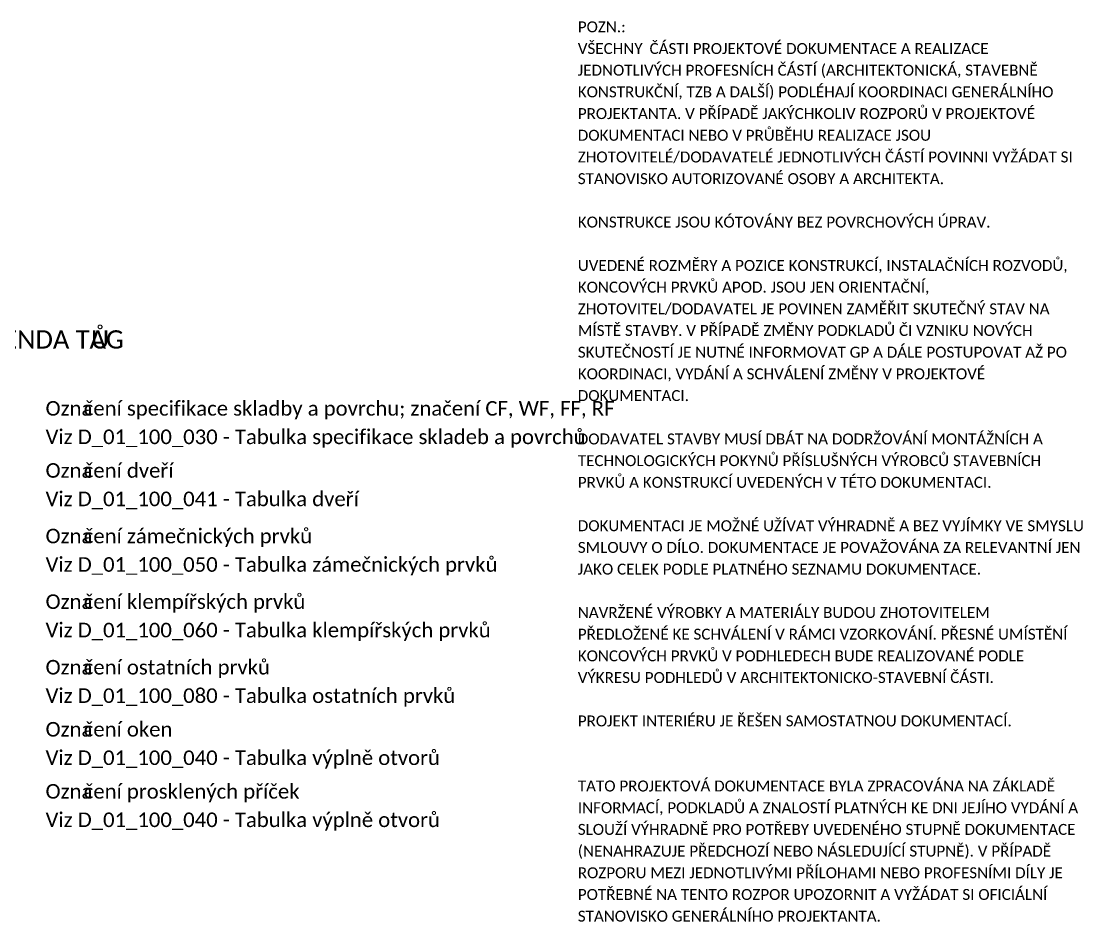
# Model space of a CAD drawing. Extents: x -47641 to 202, y -7675 to 12965.
# Drawn here: x -13056 to -5768, y -1655 to 4524 of the extents above; entities that cross this region are included whole.
import ezdxf

# ---------------------------------------------------------------- set-up
doc = ezdxf.new("R2010")
doc.units = 0
doc.layers.add('G-____-____-TEXT', color=9, linetype='CONTINUOUS', lineweight=5)
doc.styles.add('Calibri', font='Calibri')
doc.styles.add('Calibri_5', font='Calibri_5')
doc.styles.add('Calibri_6', font='Calibri_6')

msp = doc.modelspace()

# ---------------------------------------------------------------- texts
at = {"layer": 'G-____-____-TEXT', "color": 7, "lineweight": 9, "attachment_point": 1}
for s, insert, char_height, width, style in [('POZN.: ', (-9234.66143, 4523.23469), 75, 291.6666667, 'Calibri_6'), ('VŠECHNY ', (-9234.66143, 4374.40656), 75, 775, 'Calibri_6'), ('ČÁSTI PROJEKTOVÉ DOKUMENTACE A REALIZACE ', (-8741.87498, 4374.40656), 75, 2816.6666508, 'Calibri_6'), ('JEDNOTLIVÝCH PROFESNÍCH ČÁSTÍ (ARCHITEKTONICKÁ, STAVEBNĚ ', (-9234.66143, 4225.57844), 75, 4045.8332773, 'Calibri_6'), ('KONSTRUKČNÍ, TZB A DALŠÍ) PODLÉHAJÍ KOORDINACI GENERÁLNÍHO ', (-9234.66143, 4076.75031), 75, 4158.3333091, 'Calibri_6'), ('PROJEKTANTA. V\xa0PŘÍPADĚ JAKÝCHKOLIV ROZPORŮ V\xa0PROJEKTOVÉ ', (-9234.66143, 3927.92219), 75, 4425, 'Calibri_6'), ('DOKUMENTACI NEBO V\xa0PRŮBĚHU REALIZACE JSOU ', (-9234.66143, 3779.09406), 75, 3191.6666508, 'Calibri_6'), ('ZHOTOVITELÉ/DODAVATELÉ JEDNOTLIVÝCH ČÁSTÍ POVINNI VYŽÁDAT SI ', (-9234.66143, 3630.26594), 75, 4364.5833015, 'Calibri_6'), ('STANOVISKO AUTORIZOVANÉ OSOBY A ARCHITEKTA.', (-9234.66143, 3481.43781), 75, 2683.3332856, 'Calibri_6'), ('KONSTRUKCE JSOU KÓTOVÁNY BEZ POVRCHOVÝCH ÚPRAV. ', (-9234.66143, 3183.78156), 75, 3022.9166349, 'Calibri_6'), ('UVEDENÉ ROZMĚRY A POZICE KONSTRUKCÍ, INSTALAČNÍCH ROZVODŮ, ', (-9234.66143, 2886.12531), 75, 4562.4999682, 'Calibri_6'), ('KONCOVÝCH PRVKŮ APOD. JSOU JEN ORIENTAČNÍ, ', (-9234.66143, 2737.29719), 75, 3218.7499841, 'Calibri_6'), ('ZHOTOVITEL/DODAVATEL JE POVINEN ZAMĚŘIT SKUTEČNÝ STAV NA ', (-9234.66143, 2588.46906), 75, 4529.1666349, 'Calibri_6'), ('Ů', (-12577.17596, 2403.38358), 125, 625, 'Calibri_5'), ('MÍSTĚ STAVBY. V PŘÍPADĚ ZMĚNY PODKLADŮ ČI VZNIKU NOVÝCH ', (-9234.66143, 2439.64094), 75, 5466.6666349, 'Calibri_6'), ('LEGENDA TAG', (-13479.40512, 2403.38358), 125, 1149.3055556, 'Calibri_5'), ('SKUTEČNOSTÍ JE NUTNÉ INFORMOVAT GP A DÁLE POSTUPOVAT AŽ PO ', (-9234.66143, 2290.81281), 75, 4356.2499523, 'Calibri_6'), ('KOORDINACI, VYDÁNÍ A SCHVÁLENÍ ZMĚNY V PROJEKTOVÉ ', (-9234.66143, 2141.98469), 75, 3366.6666508, 'Calibri_6'), ('DOKUMENTACI. ', (-9234.66143, 1993.15656), 75, 691.6666667, 'Calibri_6'), ('Ozna', (-12888.94698, 1917.78453), 100, 288.8888889, 'Calibri'), ('čení specifikace skladby a povrchu; značení CF, WF, FF, RF', (-12627.00948, 1917.78453), 100, 5083.4095277, 'Calibri'), ('Viz D_01_100_030 - Tabulka specifikace skladeb a povrchů', (-12888.94698, 1722.65432), 100, 4794.5206388, 'Calibri'), ('DODAVATEL STAVBY MUSÍ DBÁT NA DODRŽOVÁNÍ MONTÁŽNÍCH A ', (-9234.66143, 1695.50031), 75, 4135.4166349, 'Calibri_6'), ('TECHNOLOGICKÝCH POKYNŮ PŘÍSLUŠNÝCH VÝROBCŮ STAVEBNÍCH ', (-9234.66143, 1546.67219), 75, 4683.3333015, 'Calibri_6'), ('Ozna', (-12888.94698, 1491.89996), 100, 288.8888889, 'Calibri'), ('čení dveří', (-12627.00948, 1491.89996), 100, 1619.4444444, 'Calibri'), ('PRVKŮ A KONSTRUKCÍ UVEDENÝCH V TÉTO DOKUMENTACI.', (-9234.66143, 1397.84406), 75, 3337.4999841, 'Calibri_6'), ('Viz D_01_100_041 - Tabulka dveří', (-12888.94698, 1296.76975), 100, 3080.5555556, 'Calibri'), ('DOKUMENTACI JE MOŽNÉ UŽÍVAT VÝHRADNĚ A BEZ VYJÍMKY VE SMYSLU ', (-9234.66143, 1100.18781), 75, 4847.9166349, 'Calibri_6'), ('Ozna', (-12888.94698, 1041.89996), 100, 288.8888889, 'Calibri'), ('čení zámečnických prvků', (-12627.00948, 1041.89996), 100, 3061.1111111, 'Calibri'), ('SMLOUVY O DÍLO. DOKUMENTACE JE POVAŽOVÁNA ZA RELEVANTNÍ JEN ', (-9234.66143, 951.35969), 75, 4066.6666508, 'Calibri_6'), ('Viz D_01_100_050 - Tabulka zámečnických prvků', (-12888.94698, 846.76975), 100, 4533.3333333, 'Calibri'), ('JAKO CELEK PODLE PLATNÉHO SEZNAMU DOKUMENTACE.', (-9234.66143, 802.53156), 75, 2881.2499841, 'Calibri_6'), ('Ozna', (-12888.94698, 591.89996), 100, 288.8888889, 'Calibri'), ('čení klempířských prvků', (-12627.00948, 591.89996), 100, 3050.0380972, 'Calibri'), ('NAVRŽENÉ VÝROBKY A MATERIÁLY BUDOU ZHOTOVITELEM ', (-9234.66143, 504.87531), 75, 3356.25, 'Calibri_6'), ('Viz D_01_100_060 - Tabulka klempířských prvků', (-12888.94698, 396.76975), 100, 4522.2603194, 'Calibri'), ('PŘEDLOŽENÉ KE SCHVÁLENÍ V RÁMCI VZORKOVÁNÍ. PŘESNÉ UMÍSTĚNÍ ', (-9234.66143, 356.04719), 75, 4977.0832856, 'Calibri_6'), ('KONCOVÝCH PRVKŮ V PODHLEDECH BUDE REALIZOVANÉ PODLE ', (-9234.66143, 207.21906), 75, 3562.5, 'Calibri_6'), ('čení ostatních prvků', (-12627.00948, 141.89996), 100, 2350.0380972, 'Calibri'), ('Ozna', (-12888.94698, 141.89996), 100, 288.8888889, 'Calibri'), ('VÝKRESU PODHLEDŮ V ARCHITEKTONICKO-STAVEBNÍ ČÁSTI. ', (-9234.66143, 58.39094), 75, 3733.3332856, 'Calibri_6'), ('Viz D_01_100_080 - Tabulka ostatních prvků', (-12888.94698, -53.23025), 100, 3822.2603194, 'Calibri'), ('PROJEKT INTERIÉRU JE ŘEŠEN SAMOSTATNOU DOKUMENTACÍ.', (-9234.66143, -239.26531), 75, 3781.2499682, 'Calibri_6'), ('Ozna', (-12888.94698, -283.98461), 100, 288.8888889, 'Calibri'), ('čení oken', (-12627.00948, -283.98461), 100, 1108.3333333, 'Calibri'), ('Viz D_01_100_040 - Tabulka výplně otvorů', (-12888.94698, -479.11482), 100, 4133.3333333, 'Calibri'), ('Ozna', (-12888.94698, -709.86919), 100, 288.8888889, 'Calibri'), ('čení prosklených příček', (-12627.00948, -709.86919), 100, 3038.9269861, 'Calibri'), ('TATO PROJEKTOVÁ DOKUMENTACE BYLA ZPRACOVÁNA NA ZÁKLADĚ ', (-9234.66143, -685.74969), 75, 3887.5, 'Calibri_6'), ('INFORMACÍ, PODKLADŮ A ZNALOSTÍ PLATNÝCH KE DNI JEJÍHO VYDÁNÍ A ', (-9234.66143, -834.57781), 75, 4118.7499841, 'Calibri_6'), ('Viz D_01_100_040 - Tabulka výplně otvorů', (-12888.94698, -904.99939), 100, 4133.3333333, 'Calibri'), ('SLOUŽÍ VÝHRADNĚ PRO POTŘEBY UVEDENÉHO STUPNĚ DOKUMENTACE ', (-9234.66143, -983.40594), 75, 4954.1666349, 'Calibri_6'), ('(NENAHRAZUJE PŘEDCHOZÍ NEBO NÁSLEDUJÍCÍ STUPNĚ). V PŘÍPADĚ ', (-9234.66143, -1132.23406), 75, 4845.8332765, 'Calibri_6'), ('ROZPORU MEZI JEDNOTLIVÝMI PŘÍLOHAMI NEBO PROFESNÍMI DÍLY JE ', (-9234.66143, -1281.06219), 75, 3843.7499841, 'Calibri_6'), ('POTŘEBNÉ NA TENTO ROZPOR UPOZORNIT A VYŽÁDAT SI OFICIÁLNÍ ', (-9234.66143, -1429.89031), 75, 4183.3333174, 'Calibri_6'), ('STANOVISKO GENERÁLNÍHO PROJEKTANTA.', (-9234.66143, -1578.71844), 75, 2170.8333015, 'Calibri_6')]:
    msp.add_mtext(s, dxfattribs=dict(at, insert=insert, char_height=char_height, width=width, style=style))

doc.saveas('drawing.dxf')
